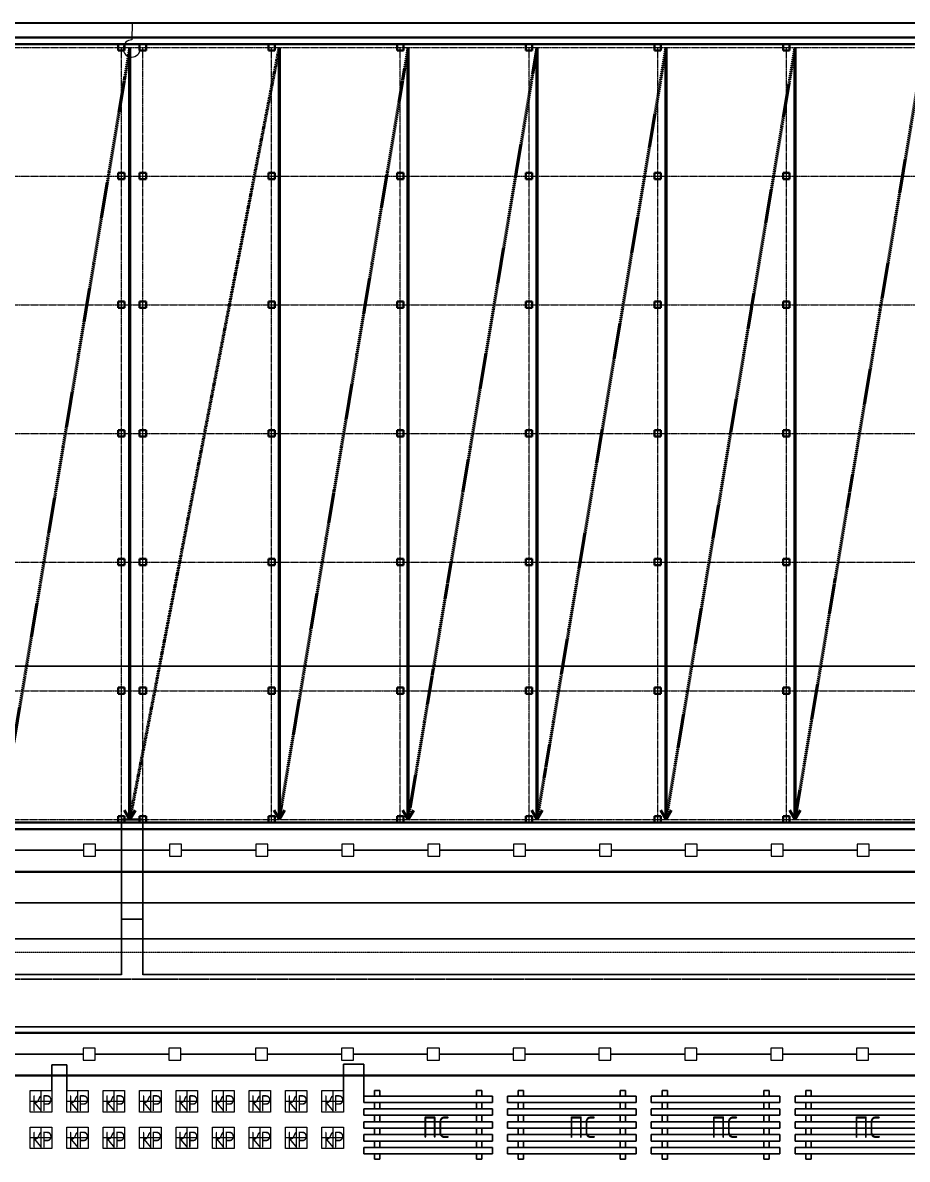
# Model space of a CAD drawing. Header units: millimetres. Extents: x -345369 to 252202, y 74562 to 424723.
# Drawn here: x -319943 to -311697, y 217933 to 228533 of the extents above; entities that cross this region are included whole.
import ezdxf

# ---------------------------------------------------------------- set-up
doc = ezdxf.new("R2010")
doc.units = ezdxf.units.MM
for name, pattern in [('ACAD_ISO10W100', [18, 12, -3, 0, -3]), ('DASHED2', [9.525, 6.35, -3.175]), ('GOST2.303 6', [12, 8, -1.5, 1, -1.5]), ('невидимая', [9.525, 6.35, -3.175])]:
    doc.linetypes.add(name, pattern=pattern)
doc.layers.add('0.3 мм', color=7, linetype='Continuous', lineweight=30)
doc.layers.add('1', color=7, linetype='Continuous')
doc.styles.add('2.5', font='isocpeur.TTF', dxfattribs={"height": 2})
doc.styles.add('ISOCPEUR', font='isocpeur.TTF', dxfattribs={"width": 0.8})
doc.dimstyles.new('М500 стройгенп', dxfattribs={"dimtxt": 2, "dimasz": 2, "dimexe": 1.25, "dimexo": 0.625, "dimtad": 1, "dimlfac": 500, "dimtxsty": '2.5', "dimblk": 'ARCHTICK', "dimcen": 2.5, "dimadec": 0, "dimazin": 0, "dimtfac": 1, "dimtmove": 0, "dimatfit": 3, "dimfxl": 1, "dimarcsym": 0})

# ---------------------------------------------------------------- blocks, each defined once
blk = doc.blocks.new('_ArchTick')
at = {"color": 0, "linetype": 'ByBlock', "const_width": 0.15}
blk.add_lwpolyline([(-0.5, -0.5), (0.5, 0.5)], dxfattribs=at)
blk = doc.blocks.new('*D576')
at = {"color": 0, "lineweight": -2, "transparency": 16777216}
for p, q in [((-329821, 222533), (-329821, 222534)), ((-308023, 222533), (-329821, 222533)), ((-308023, 222533), (-308023, 222534))]:
    blk.add_line(p, q, dxfattribs=at)
at = {"layer": 'Defpoints', "color": 0, "transparency": 16777216}
for p in [(-329821, 222533), (-329821, 222533), (-308023, 222533)]:
    blk.add_point(p, dxfattribs=at)
at = {"color": 0, "lineweight": -2, "transparency": 16777216, "xscale": 2, "yscale": 2, "zscale": 2, "rotation": 180}
blk.add_blockref('_ArchTick', (-329821, 222533), dxfattribs=at)
at = {"color": 0, "lineweight": -2, "transparency": 16777216, "xscale": 2, "yscale": 2, "zscale": 2}
blk.add_blockref('_ArchTick', (-308023, 222533), dxfattribs=at)
at = {"color": 0, "lineweight": 15, "transparency": 16777216, "insert": (-318922, 222534), "char_height": 2, "attachment_point": 5, "style": '2.5'}
blk.add_mtext('109000', dxfattribs=at)
blk = doc.blocks.new('*D658')
at = {"color": 0, "lineweight": -2, "transparency": 16777216}
for p, q in [((-316953, 218510), (-316953, 218821)), ((-316763, 218820), (-316953, 218820)), ((-316763, 218510), (-316763, 218821))]:
    blk.add_line(p, q, dxfattribs=at)
at = {"layer": 'Defpoints', "color": 0, "transparency": 16777216}
for p in [(-316953, 218820), (-316953, 218510), (-316763, 218510)]:
    blk.add_point(p, dxfattribs=at)
at = {"color": 0, "lineweight": -2, "transparency": 16777216, "xscale": 2, "yscale": 2, "zscale": 2, "rotation": 180}
blk.add_blockref('_ArchTick', (-316953, 218820), dxfattribs=at)
at = {"color": 0, "lineweight": -2, "transparency": 16777216, "xscale": 2, "yscale": 2, "zscale": 2}
blk.add_blockref('_ArchTick', (-316763, 218820), dxfattribs=at)
at = {"color": 0, "lineweight": 25, "transparency": 16777216, "insert": (-316858, 218822), "char_height": 2, "attachment_point": 5, "style": '2.5'}
blk.add_mtext('950', dxfattribs=at)
blk = doc.blocks.new('*D660')
at = {"color": 0, "lineweight": -2, "transparency": 16777216}
for p, q in [((-319673, 218573), (-319673, 218813)), ((-319673, 218812), (-319533, 218812)), ((-319533, 218573), (-319533, 218813))]:
    blk.add_line(p, q, dxfattribs=at)
at = {"layer": 'Defpoints', "color": 0, "transparency": 16777216}
for p in [(-319533, 218812), (-319673, 218573), (-319533, 218573)]:
    blk.add_point(p, dxfattribs=at)
at = {"color": 0, "lineweight": -2, "transparency": 16777216, "xscale": 2, "yscale": 2, "zscale": 2, "rotation": 180}
blk.add_blockref('_ArchTick', (-319673, 218812), dxfattribs=at)
at = {"color": 0, "lineweight": -2, "transparency": 16777216, "xscale": 2, "yscale": 2, "zscale": 2}
blk.add_blockref('_ArchTick', (-319533, 218812), dxfattribs=at)
at = {"color": 0, "lineweight": 25, "transparency": 16777216, "insert": (-319603, 218813), "char_height": 2, "attachment_point": 5, "style": '2.5'}
blk.add_mtext('70000', dxfattribs=at)
blk = doc.blocks.new('*D683')
at = {"color": 0, "lineweight": -2, "transparency": 16777216}
for p, q in [((-328373, 219863), (-328373, 219989)), ((-328373, 219988), (-309474, 219988)), ((-309474, 219863), (-309474, 219989))]:
    blk.add_line(p, q, dxfattribs=at)
at = {"layer": 'Defpoints', "color": 0, "transparency": 16777216}
for p in [(-309474, 219988), (-328373, 219863), (-309474, 219863)]:
    blk.add_point(p, dxfattribs=at)
at = {"color": 0, "lineweight": -2, "transparency": 16777216, "xscale": 2, "yscale": 2, "zscale": 2, "rotation": 180}
blk.add_blockref('_ArchTick', (-328373, 219988), dxfattribs=at)
at = {"color": 0, "lineweight": -2, "transparency": 16777216, "xscale": 2, "yscale": 2, "zscale": 2}
blk.add_blockref('_ArchTick', (-309474, 219988), dxfattribs=at)
at = {"color": 0, "lineweight": 20, "transparency": 16777216, "insert": (-318923, 219989), "char_height": 2, "attachment_point": 5, "style": '2.5'}
blk.add_mtext('94500', dxfattribs=at)
blk = doc.blocks.new('*D684')
at = {"color": 0, "lineweight": -2, "transparency": 16777216}
for p, q in [((-329548, 220612), (-329548, 220322)), ((-308298, 220612), (-308298, 220322)), ((-329548, 220324), (-308298, 220324))]:
    blk.add_line(p, q, dxfattribs=at)
at = {"layer": 'Defpoints', "color": 0, "transparency": 16777216}
for p in [(-329548, 220613), (-308298, 220613), (-308298, 220324)]:
    blk.add_point(p, dxfattribs=at)
at = {"color": 0, "lineweight": -2, "transparency": 16777216, "xscale": 2, "yscale": 2, "zscale": 2, "rotation": 180}
blk.add_blockref('_ArchTick', (-329548, 220324), dxfattribs=at)
at = {"color": 0, "lineweight": -2, "transparency": 16777216, "xscale": 2, "yscale": 2, "zscale": 2}
blk.add_blockref('_ArchTick', (-308298, 220324), dxfattribs=at)
at = {"color": 0, "lineweight": 20, "transparency": 16777216, "insert": (-318923, 220325), "char_height": 2, "attachment_point": 5, "style": '2.5'}
blk.add_mtext('10625000', dxfattribs=at)
blk = doc.blocks.new('*D599')
at = {"color": 0, "lineweight": -2, "transparency": 16777216}
for p, q in [((-329823, 220319), (-329823, 219654)), ((-319023, 220319), (-319023, 219654)), ((-319023, 219656), (-329823, 219656))]:
    blk.add_line(p, q, dxfattribs=at)
at = {"layer": 'Defpoints', "color": 0, "transparency": 16777216}
for p in [(-329823, 220320), (-319023, 220320), (-329823, 219656)]:
    blk.add_point(p, dxfattribs=at)
at = {"color": 0, "lineweight": -2, "transparency": 16777216, "xscale": 2, "yscale": 2, "zscale": 2, "rotation": 180}
blk.add_blockref('_ArchTick', (-329823, 219656), dxfattribs=at)
at = {"color": 0, "lineweight": -2, "transparency": 16777216, "xscale": 2, "yscale": 2, "zscale": 2}
blk.add_blockref('_ArchTick', (-319023, 219656), dxfattribs=at)
at = {"color": 0, "lineweight": 20, "transparency": 16777216, "insert": (-324423, 219657), "char_height": 2, "attachment_point": 5, "style": '2.5'}
blk.add_mtext('5400000', dxfattribs=at)
blk = doc.blocks.new('*D689')
at = {"color": 0, "lineweight": -2, "transparency": 16777216}
for p, q in [((-319023, 221102), (-319023, 220170)), ((-318823, 221072), (-318823, 220170)), ((-319023, 220171), (-318823, 220171))]:
    blk.add_line(p, q, dxfattribs=at)
at = {"layer": 'Defpoints', "color": 0, "transparency": 16777216}
for p in [(-319023, 221103), (-318823, 221073), (-318823, 220171)]:
    blk.add_point(p, dxfattribs=at)
at = {"color": 0, "lineweight": -2, "transparency": 16777216, "xscale": 2, "yscale": 2, "zscale": 2, "rotation": 180}
blk.add_blockref('_ArchTick', (-319023, 220171), dxfattribs=at)
at = {"color": 0, "lineweight": -2, "transparency": 16777216, "xscale": 2, "yscale": 2, "zscale": 2}
blk.add_blockref('_ArchTick', (-318823, 220171), dxfattribs=at)
at = {"color": 0, "lineweight": 20, "transparency": 16777216, "insert": (-318929, 220717), "char_height": 2, "attachment_point": 5, "style": '2.5'}
blk.add_mtext('100000', dxfattribs=at)
blk = doc.blocks.new('*D690')
at = {"color": 0, "lineweight": -2, "transparency": 16777216}
for p, q in [((-318823, 221102), (-318823, 219654)), ((-308023, 221102), (-308023, 219654)), ((-318823, 219656), (-308023, 219656))]:
    blk.add_line(p, q, dxfattribs=at)
at = {"layer": 'Defpoints', "color": 0, "transparency": 16777216}
for p in [(-318823, 221103), (-308023, 221103), (-308023, 219656)]:
    blk.add_point(p, dxfattribs=at)
at = {"color": 0, "lineweight": -2, "transparency": 16777216, "xscale": 2, "yscale": 2, "zscale": 2, "rotation": 180}
blk.add_blockref('_ArchTick', (-318823, 219656), dxfattribs=at)
at = {"color": 0, "lineweight": -2, "transparency": 16777216, "xscale": 2, "yscale": 2, "zscale": 2}
blk.add_blockref('_ArchTick', (-308023, 219656), dxfattribs=at)
at = {"color": 0, "lineweight": 20, "transparency": 16777216, "insert": (-313423, 219657), "char_height": 2, "attachment_point": 5, "style": '2.5'}
blk.add_mtext('5400000', dxfattribs=at)
blk = doc.blocks.new('*D600')
at = {"color": 0, "lineweight": -2, "transparency": 16777216}
for p, q in [((-308023, 223598), (-308023, 219167)), ((-329823, 219655), (-329823, 219167)), ((-329823, 219168), (-308023, 219168))]:
    blk.add_line(p, q, dxfattribs=at)
at = {"layer": 'Defpoints', "color": 0, "transparency": 16777216}
for p in [(-308023, 223599), (-329823, 219656), (-308023, 219168)]:
    blk.add_point(p, dxfattribs=at)
at = {"color": 0, "lineweight": -2, "transparency": 16777216, "xscale": 2, "yscale": 2, "zscale": 2, "rotation": 180}
blk.add_blockref('_ArchTick', (-329823, 219168), dxfattribs=at)
at = {"color": 0, "lineweight": -2, "transparency": 16777216, "xscale": 2, "yscale": 2, "zscale": 2}
blk.add_blockref('_ArchTick', (-308023, 219168), dxfattribs=at)
at = {"color": 0, "lineweight": 20, "transparency": 16777216, "insert": (-318923, 219170), "char_height": 2, "attachment_point": 5, "style": '2.5'}
blk.add_mtext('10900000', dxfattribs=at)

msp = doc.modelspace()

# ---------------------------------------------------------------- linework, layer by layer
at = {"lineweight": 30}
msp.add_line((-328372.904858, 228532.578109), (-309473.911787, 228532.578109), dxfattribs=at)
at = {"lineweight": 13}
for p, q in [((-318923.408323, 228532.578109), (-318925.901277, 228372.597798)), ((-319376.102889, 220872.654223), (-319376.102889, 220760.654409)), ((-319264.103075, 220760.654409), (-319264.103075, 220872.654223)), ((-318464.104409, 220872.654223), (-318576.104222, 220872.654223)), ((-318576.104222, 220872.654223), (-318576.104222, 220760.654409)), ((-318464.104409, 220760.654409), (-318464.104409, 220872.654223)), ((-317768.931322, 220872.654223), (-317768.931322, 220760.654409)), ((-317656.931509, 220760.654409), (-317656.931509, 220872.654223)), ((-316856.932842, 220872.654223), (-316968.932655, 220872.654223)), ((-316968.932655, 220872.654223), (-316968.932655, 220760.654409)), ((-316856.932842, 220760.654409), (-316856.932842, 220872.654223)), ((-316167.433008, 220872.654223), (-316167.433008, 220760.654409)), ((-316055.433195, 220760.654409), (-316055.433195, 220872.654223)), ((-315255.434528, 220872.654223), (-315367.434342, 220872.654223)), ((-315367.434342, 220872.654223), (-315367.434342, 220760.654409)), ((-315255.434528, 220760.654409), (-315255.434528, 220872.654223)), ((-314567.200627, 220872.654223), (-314567.200627, 220760.654409)), ((-314455.200814, 220760.654409), (-314455.200814, 220872.654223)), ((-313655.202147, 220872.654223), (-313767.20196, 220872.654223)), ((-313767.20196, 220872.654223), (-313767.20196, 220760.654409)), ((-313655.202147, 220760.654409), (-313655.202147, 220872.654223)), ((-312965.280336, 220872.654223), (-312965.280336, 220760.654409)), ((-312853.280522, 220760.654409), (-312853.280522, 220872.654223)), ((-312053.281856, 220872.654223), (-312165.281669, 220872.654223)), ((-312165.281669, 220872.654223), (-312165.281669, 220760.654409)), ((-312053.281856, 220760.654409), (-312053.281856, 220872.654223)), ((-319376.102889, 220760.654409), (-319264.103075, 220760.654409)), ((-318576.104222, 220760.654409), (-318464.104409, 220760.654409)), ((-317768.931322, 220760.654409), (-317656.931509, 220760.654409)), ((-316968.932655, 220760.654409), (-316856.932842, 220760.654409)), ((-316167.433008, 220760.654409), (-316055.433195, 220760.654409)), ((-315367.434342, 220760.654409), (-315255.434528, 220760.654409)), ((-314567.200627, 220760.654409), (-314455.200814, 220760.654409)), ((-313767.20196, 220760.654409), (-313655.202147, 220760.654409)), ((-312965.280336, 220760.654409), (-312853.280522, 220760.654409)), ((-312165.281669, 220760.654409), (-312053.281856, 220760.654409)), ((-319380.069058, 218968.578016), (-319380.069058, 218856.578202)), ((-319268.069244, 218856.578202), (-319268.069244, 218968.578016)), ((-318468.070578, 218968.578016), (-318580.070391, 218968.578016)), ((-318580.070391, 218968.578016), (-318580.070391, 218856.578202)), ((-318468.070578, 218856.578202), (-318468.070578, 218968.578016)), ((-317772.897491, 218968.578016), (-317772.897491, 218856.578202)), ((-317660.897678, 218856.578202), (-317660.897678, 218968.578016)), ((-316860.899011, 218968.578016), (-316972.898824, 218968.578016)), ((-316972.898824, 218968.578016), (-316972.898824, 218856.578202)), ((-316860.899011, 218856.578202), (-316860.899011, 218968.578016)), ((-316171.399177, 218968.578016), (-316171.399177, 218856.578202)), ((-316059.399364, 218856.578202), (-316059.399364, 218968.578016)), ((-315259.400697, 218968.578016), (-315371.400511, 218968.578016)), ((-315371.400511, 218968.578016), (-315371.400511, 218856.578202)), ((-315259.400697, 218856.578202), (-315259.400697, 218968.578016)), ((-314571.166796, 218968.578016), (-314571.166796, 218856.578202)), ((-314459.166983, 218856.578202), (-314459.166983, 218968.578016)), ((-313659.168316, 218968.578016), (-313771.168129, 218968.578016)), ((-313771.168129, 218968.578016), (-313771.168129, 218856.578202)), ((-313659.168316, 218856.578202), (-313659.168316, 218968.578016)), ((-312969.246505, 218968.578016), (-312969.246505, 218856.578202)), ((-312857.246691, 218856.578202), (-312857.246691, 218968.578016)), ((-312057.248025, 218968.578016), (-312169.247838, 218968.578016)), ((-312169.247838, 218968.578016), (-312169.247838, 218856.578202)), ((-312057.248025, 218856.578202), (-312057.248025, 218968.578016)), ((-319380.069058, 218856.578202), (-319268.069244, 218856.578202)), ((-318580.070391, 218856.578202), (-318468.070578, 218856.578202)), ((-317772.897491, 218856.578202), (-317660.897678, 218856.578202)), ((-316972.898824, 218856.578202), (-316860.899011, 218856.578202)), ((-316171.399177, 218856.578202), (-316059.399364, 218856.578202)), ((-315371.400511, 218856.578202), (-315259.400697, 218856.578202)), ((-314571.166796, 218856.578202), (-314459.166983, 218856.578202)), ((-313771.168129, 218856.578202), (-313659.168316, 218856.578202)), ((-312969.246505, 218856.578202), (-312857.246691, 218856.578202)), ((-312169.247838, 218856.578202), (-312057.248025, 218856.578202)), ((-319873.409323, 218372.578442), (-319873.409323, 218572.578109)), ((-319873.409323, 218572.578109), (-319673.409656, 218572.578109)), ((-319773.40949, 218572.578109), (-319773.40949, 218372.578442)), ((-319673.409656, 218572.578109), (-319673.409656, 218372.578442)), ((-319533.409656, 218372.578442), (-319533.409656, 218572.578109)), ((-319533.409656, 218572.578109), (-319333.40999, 218572.578109)), ((-319433.409823, 218572.578109), (-319433.409823, 218372.578442)), ((-319333.40999, 218572.578109), (-319333.40999, 218372.578442)), ((-319193.40999, 218372.578442), (-319193.40999, 218572.578109)), ((-319193.40999, 218572.578109), (-318993.410323, 218572.578109)), ((-319093.410156, 218572.578109), (-319093.410156, 218372.578442)), ((-318993.410323, 218572.578109), (-318993.410323, 218372.578442)), ((-318853.410323, 218372.578442), (-318853.410323, 218572.578109)), ((-318853.410323, 218572.578109), (-318653.410656, 218572.578109)), ((-318753.41049, 218572.578109), (-318753.41049, 218372.578442)), ((-318653.410656, 218572.578109), (-318653.410656, 218372.578442)), ((-318513.410656, 218372.578442), (-318513.410656, 218572.578109)), ((-318513.410656, 218572.578109), (-318313.41099, 218572.578109)), ((-318413.410823, 218572.578109), (-318413.410823, 218372.578442)), ((-318313.41099, 218572.578109), (-318313.41099, 218372.578442)), ((-318173.41099, 218372.578442), (-318173.41099, 218572.578109)), ((-318173.41099, 218572.578109), (-317973.411323, 218572.578109)), ((-318073.411156, 218572.578109), (-318073.411156, 218372.578442)), ((-317973.411323, 218572.578109), (-317973.411323, 218372.578442)), ((-317833.411323, 218372.578442), (-317833.411323, 218572.578109)), ((-317833.411323, 218572.578109), (-317633.411656, 218572.578109)), ((-317733.41149, 218572.578109), (-317733.41149, 218372.578442)), ((-317633.411656, 218572.578109), (-317633.411656, 218372.578442)), ((-317493.411656, 218372.578442), (-317493.411656, 218572.578109)), ((-317493.411656, 218572.578109), (-317293.41199, 218572.578109)), ((-317393.411823, 218572.578109), (-317393.411823, 218372.578442)), ((-317293.41199, 218572.578109), (-317293.41199, 218372.578442)), ((-317153.41199, 218372.578442), (-317153.41199, 218572.578109)), ((-317153.41199, 218572.578109), (-316953.412323, 218572.578109)), ((-317053.412156, 218572.578109), (-317053.412156, 218372.578442)), ((-316953.412323, 218572.578109), (-316953.412323, 218372.578442)), ((-319673.409656, 218472.578276), (-319873.409323, 218472.578276)), ((-319333.40999, 218472.578276), (-319533.409656, 218472.578276)), ((-318993.410323, 218472.578276), (-319193.40999, 218472.578276)), ((-318653.410656, 218472.578276), (-318853.410323, 218472.578276)), ((-318313.41099, 218472.578276), (-318513.410656, 218472.578276)), ((-317973.411323, 218472.578276), (-318173.41099, 218472.578276)), ((-317633.411656, 218472.578276), (-317833.411323, 218472.578276)), ((-317293.41199, 218472.578276), (-317493.411656, 218472.578276)), ((-316953.412323, 218472.578276), (-317153.41199, 218472.578276)), ((-319673.409656, 218372.578442), (-319873.409323, 218372.578442)), ((-319333.40999, 218372.578442), (-319533.409656, 218372.578442)), ((-318993.410323, 218372.578442), (-319193.40999, 218372.578442)), ((-318653.410656, 218372.578442), (-318853.410323, 218372.578442)), ((-318313.41099, 218372.578442), (-318513.410656, 218372.578442)), ((-317973.411323, 218372.578442), (-318173.41099, 218372.578442)), ((-317633.411656, 218372.578442), (-317833.411323, 218372.578442)), ((-317293.41199, 218372.578442), (-317493.411656, 218372.578442)), ((-316953.412323, 218372.578442), (-317153.41199, 218372.578442)), ((-319873.409323, 218032.578776), (-319873.409323, 218232.578442)), ((-319873.409323, 218232.578442), (-319673.409656, 218232.578442)), ((-319773.40949, 218232.578442), (-319773.40949, 218032.578776)), ((-319673.409656, 218232.578442), (-319673.409656, 218032.578776)), ((-319533.409656, 218032.578776), (-319533.409656, 218232.578442)), ((-319533.409656, 218232.578442), (-319333.40999, 218232.578442)), ((-319433.409823, 218232.578442), (-319433.409823, 218032.578776)), ((-319333.40999, 218232.578442), (-319333.40999, 218032.578776)), ((-319193.40999, 218032.578776), (-319193.40999, 218232.578442)), ((-319193.40999, 218232.578442), (-318993.410323, 218232.578442)), ((-319093.410156, 218232.578442), (-319093.410156, 218032.578776)), ((-318993.410323, 218232.578442), (-318993.410323, 218032.578776)), ((-318853.410323, 218032.578776), (-318853.410323, 218232.578442)), ((-318853.410323, 218232.578442), (-318653.410656, 218232.578442)), ((-318753.41049, 218232.578442), (-318753.41049, 218032.578776)), ((-318653.410656, 218232.578442), (-318653.410656, 218032.578776)), ((-318513.410656, 218032.578776), (-318513.410656, 218232.578442)), ((-318513.410656, 218232.578442), (-318313.41099, 218232.578442)), ((-318413.410823, 218232.578442), (-318413.410823, 218032.578776)), ((-318313.41099, 218232.578442), (-318313.41099, 218032.578776)), ((-318173.41099, 218032.578776), (-318173.41099, 218232.578442)), ((-318173.41099, 218232.578442), (-317973.411323, 218232.578442)), ((-318073.411156, 218232.578442), (-318073.411156, 218032.578776)), ((-317973.411323, 218232.578442), (-317973.411323, 218032.578776)), ((-317833.411323, 218032.578776), (-317833.411323, 218232.578442)), ((-317833.411323, 218232.578442), (-317633.411656, 218232.578442)), ((-317733.41149, 218232.578442), (-317733.41149, 218032.578776)), ((-317633.411656, 218232.578442), (-317633.411656, 218032.578776)), ((-317493.411656, 218032.578776), (-317493.411656, 218232.578442)), ((-317493.411656, 218232.578442), (-317293.41199, 218232.578442)), ((-317393.411823, 218232.578442), (-317393.411823, 218032.578776)), ((-317293.41199, 218232.578442), (-317293.41199, 218032.578776)), ((-317153.41199, 218032.578776), (-317153.41199, 218232.578442)), ((-317153.41199, 218232.578442), (-316953.412323, 218232.578442)), ((-317053.412156, 218232.578442), (-317053.412156, 218032.578776)), ((-316953.412323, 218232.578442), (-316953.412323, 218032.578776)), ((-319673.409656, 218132.578609), (-319873.409323, 218132.578609)), ((-319333.40999, 218132.578609), (-319533.409656, 218132.578609)), ((-318993.410323, 218132.578609), (-319193.40999, 218132.578609)), ((-318653.410656, 218132.578609), (-318853.410323, 218132.578609)), ((-318313.41099, 218132.578609), (-318513.410656, 218132.578609)), ((-317973.411323, 218132.578609), (-318173.41099, 218132.578609)), ((-317633.411656, 218132.578609), (-317833.411323, 218132.578609)), ((-317293.41199, 218132.578609), (-317493.411656, 218132.578609)), ((-316953.412323, 218132.578609), (-317153.41199, 218132.578609)), ((-319673.409656, 218032.578776), (-319873.409323, 218032.578776)), ((-319333.40999, 218032.578776), (-319533.409656, 218032.578776)), ((-318993.410323, 218032.578776), (-319193.40999, 218032.578776)), ((-318653.410656, 218032.578776), (-318853.410323, 218032.578776)), ((-318313.41099, 218032.578776), (-318513.410656, 218032.578776)), ((-317973.411323, 218032.578776), (-318173.41099, 218032.578776)), ((-317633.411656, 218032.578776), (-317833.411323, 218032.578776)), ((-317293.41199, 218032.578776), (-317493.411656, 218032.578776)), ((-316953.412323, 218032.578776), (-317153.41199, 218032.578776))]:
    msp.add_line(p, q, dxfattribs=at)
at = {"lineweight": 35}
for p, q in [((-307933.408323, 228394.620601), (-329913.408323, 228394.620601)), ((-329853.408323, 228332.578109), (-307993.408323, 228332.578109)), ((-319053.408323, 228272.578109), (-319053.408323, 228332.578109)), ((-318993.408323, 228332.578109), (-318993.408323, 228272.578109)), ((-318853.408323, 228272.578109), (-318853.408323, 228332.578109)), ((-318793.408323, 228332.578109), (-318793.408323, 228272.578109)), ((-317653.408323, 228272.578109), (-317653.408323, 228332.578109)), ((-317593.408323, 228332.578109), (-317593.408323, 228272.578109)), ((-316453.408323, 228272.578109), (-316453.408323, 228332.578109)), ((-316393.408323, 228332.578109), (-316393.408323, 228272.578109)), ((-315253.408323, 228272.578109), (-315253.408323, 228332.578109)), ((-315193.408323, 228332.578109), (-315193.408323, 228272.578109)), ((-314053.408323, 228272.578109), (-314053.408323, 228332.578109)), ((-313993.408323, 228332.578109), (-313993.408323, 228272.578109)), ((-312853.408323, 228272.578109), (-312853.408323, 228332.578109)), ((-312793.408323, 228332.578109), (-312793.408323, 228272.578109)), ((-318993.408323, 228272.578109), (-319053.408323, 228272.578109)), ((-318793.408323, 228272.578109), (-318853.408323, 228272.578109)), ((-317593.408323, 228272.578109), (-317653.408323, 228272.578109)), ((-316393.408323, 228272.578109), (-316453.408323, 228272.578109)), ((-315193.408323, 228272.578109), (-315253.408323, 228272.578109)), ((-313993.408323, 228272.578109), (-314053.408323, 228272.578109)), ((-312793.408323, 228272.578109), (-312853.408323, 228272.578109)), ((-319053.408323, 227132.578109), (-318993.408323, 227132.578109)), ((-319053.408323, 227072.578109), (-319053.408323, 227132.578109)), ((-318993.408323, 227072.578109), (-319053.408323, 227072.578109)), ((-318993.408323, 227132.578109), (-318993.408323, 227072.578109)), ((-318853.408323, 227132.578109), (-318793.408323, 227132.578109)), ((-318853.408323, 227072.578109), (-318853.408323, 227132.578109)), ((-318793.408323, 227072.578109), (-318853.408323, 227072.578109)), ((-318793.408323, 227132.578109), (-318793.408323, 227072.578109)), ((-317653.408323, 227132.578109), (-317593.408323, 227132.578109)), ((-317653.408323, 227072.578109), (-317653.408323, 227132.578109)), ((-317593.408323, 227072.578109), (-317653.408323, 227072.578109)), ((-317593.408323, 227132.578109), (-317593.408323, 227072.578109)), ((-316453.408323, 227132.578109), (-316393.408323, 227132.578109)), ((-316453.408323, 227072.578109), (-316453.408323, 227132.578109)), ((-316393.408323, 227072.578109), (-316453.408323, 227072.578109)), ((-316393.408323, 227132.578109), (-316393.408323, 227072.578109)), ((-315253.408323, 227132.578109), (-315193.408323, 227132.578109)), ((-315253.408323, 227072.578109), (-315253.408323, 227132.578109)), ((-315193.408323, 227072.578109), (-315253.408323, 227072.578109)), ((-315193.408323, 227132.578109), (-315193.408323, 227072.578109)), ((-314053.408323, 227132.578109), (-313993.408323, 227132.578109)), ((-314053.408323, 227072.578109), (-314053.408323, 227132.578109)), ((-313993.408323, 227072.578109), (-314053.408323, 227072.578109)), ((-313993.408323, 227132.578109), (-313993.408323, 227072.578109)), ((-312853.408323, 227132.578109), (-312793.408323, 227132.578109)), ((-312853.408323, 227072.578109), (-312853.408323, 227132.578109)), ((-312793.408323, 227072.578109), (-312853.408323, 227072.578109)), ((-312793.408323, 227132.578109), (-312793.408323, 227072.578109)), ((-319053.408323, 225932.578109), (-318993.408323, 225932.578109)), ((-319053.408323, 225872.578109), (-319053.408323, 225932.578109)), ((-318993.408323, 225932.578109), (-318993.408323, 225872.578109)), ((-318853.408323, 225932.578109), (-318793.408323, 225932.578109)), ((-318853.408323, 225872.578109), (-318853.408323, 225932.578109)), ((-318793.408323, 225932.578109), (-318793.408323, 225872.578109)), ((-317653.408323, 225932.578109), (-317593.408323, 225932.578109)), ((-317653.408323, 225872.578109), (-317653.408323, 225932.578109)), ((-317593.408323, 225932.578109), (-317593.408323, 225872.578109)), ((-316453.408323, 225932.578109), (-316393.408323, 225932.578109)), ((-316453.408323, 225872.578109), (-316453.408323, 225932.578109)), ((-316393.408323, 225932.578109), (-316393.408323, 225872.578109)), ((-315253.408323, 225932.578109), (-315193.408323, 225932.578109)), ((-315253.408323, 225872.578109), (-315253.408323, 225932.578109)), ((-315193.408323, 225932.578109), (-315193.408323, 225872.578109)), ((-314053.408323, 225932.578109), (-313993.408323, 225932.578109)), ((-314053.408323, 225872.578109), (-314053.408323, 225932.578109)), ((-313993.408323, 225932.578109), (-313993.408323, 225872.578109)), ((-312853.408323, 225932.578109), (-312793.408323, 225932.578109)), ((-312853.408323, 225872.578109), (-312853.408323, 225932.578109)), ((-312793.408323, 225932.578109), (-312793.408323, 225872.578109)), ((-318993.408323, 225872.578109), (-319053.408323, 225872.578109)), ((-318793.408323, 225872.578109), (-318853.408323, 225872.578109)), ((-317593.408323, 225872.578109), (-317653.408323, 225872.578109)), ((-316393.408323, 225872.578109), (-316453.408323, 225872.578109)), ((-315193.408323, 225872.578109), (-315253.408323, 225872.578109)), ((-313993.408323, 225872.578109), (-314053.408323, 225872.578109)), ((-312793.408323, 225872.578109), (-312853.408323, 225872.578109)), ((-319053.408323, 224732.578109), (-318993.408323, 224732.578109)), ((-319053.408323, 224672.578109), (-319053.408323, 224732.578109)), ((-318993.408323, 224732.578109), (-318993.408323, 224672.578109)), ((-318853.408323, 224732.578109), (-318793.408323, 224732.578109)), ((-318853.408323, 224672.578109), (-318853.408323, 224732.578109)), ((-318793.408323, 224732.578109), (-318793.408323, 224672.578109)), ((-317653.408323, 224732.578109), (-317593.408323, 224732.578109)), ((-317653.408323, 224672.578109), (-317653.408323, 224732.578109)), ((-317593.408323, 224732.578109), (-317593.408323, 224672.578109)), ((-316453.408323, 224732.578109), (-316393.408323, 224732.578109)), ((-316453.408323, 224672.578109), (-316453.408323, 224732.578109)), ((-316393.408323, 224732.578109), (-316393.408323, 224672.578109)), ((-315253.408323, 224732.578109), (-315193.408323, 224732.578109)), ((-315253.408323, 224672.578109), (-315253.408323, 224732.578109)), ((-315193.408323, 224732.578109), (-315193.408323, 224672.578109)), ((-314053.408323, 224732.578109), (-313993.408323, 224732.578109)), ((-314053.408323, 224672.578109), (-314053.408323, 224732.578109)), ((-313993.408323, 224732.578109), (-313993.408323, 224672.578109)), ((-312853.408323, 224732.578109), (-312793.408323, 224732.578109)), ((-312853.408323, 224672.578109), (-312853.408323, 224732.578109)), ((-312793.408323, 224732.578109), (-312793.408323, 224672.578109)), ((-318993.408323, 224672.578109), (-319053.408323, 224672.578109)), ((-318793.408323, 224672.578109), (-318853.408323, 224672.578109)), ((-317593.408323, 224672.578109), (-317653.408323, 224672.578109)), ((-316393.408323, 224672.578109), (-316453.408323, 224672.578109)), ((-315193.408323, 224672.578109), (-315253.408323, 224672.578109)), ((-313993.408323, 224672.578109), (-314053.408323, 224672.578109)), ((-312793.408323, 224672.578109), (-312853.408323, 224672.578109)), ((-319053.408323, 223532.578109), (-318993.408323, 223532.578109)), ((-319053.408323, 223472.578109), (-319053.408323, 223532.578109)), ((-318993.408323, 223472.578109), (-319053.408323, 223472.578109)), ((-318993.408323, 223532.578109), (-318993.408323, 223472.578109)), ((-318853.408323, 223532.578109), (-318793.408323, 223532.578109)), ((-318853.408323, 223472.578109), (-318853.408323, 223532.578109)), ((-318793.408323, 223472.578109), (-318853.408323, 223472.578109)), ((-318793.408323, 223532.578109), (-318793.408323, 223472.578109)), ((-317653.408323, 223532.578109), (-317593.408323, 223532.578109)), ((-317653.408323, 223472.578109), (-317653.408323, 223532.578109)), ((-317593.408323, 223472.578109), (-317653.408323, 223472.578109)), ((-317593.408323, 223532.578109), (-317593.408323, 223472.578109)), ((-316453.408323, 223532.578109), (-316393.408323, 223532.578109)), ((-316453.408323, 223472.578109), (-316453.408323, 223532.578109)), ((-316393.408323, 223472.578109), (-316453.408323, 223472.578109)), ((-316393.408323, 223532.578109), (-316393.408323, 223472.578109)), ((-315253.408323, 223532.578109), (-315193.408323, 223532.578109)), ((-315253.408323, 223472.578109), (-315253.408323, 223532.578109)), ((-315193.408323, 223472.578109), (-315253.408323, 223472.578109)), ((-315193.408323, 223532.578109), (-315193.408323, 223472.578109)), ((-314053.408323, 223532.578109), (-313993.408323, 223532.578109)), ((-314053.408323, 223472.578109), (-314053.408323, 223532.578109)), ((-313993.408323, 223472.578109), (-314053.408323, 223472.578109)), ((-313993.408323, 223532.578109), (-313993.408323, 223472.578109)), ((-312853.408323, 223532.578109), (-312793.408323, 223532.578109)), ((-312853.408323, 223472.578109), (-312853.408323, 223532.578109)), ((-312793.408323, 223472.578109), (-312853.408323, 223472.578109)), ((-312793.408323, 223532.578109), (-312793.408323, 223472.578109)), ((-319053.408323, 222332.578109), (-318993.408323, 222332.578109)), ((-319053.408323, 222272.578109), (-319053.408323, 222332.578109)), ((-318993.408323, 222332.578109), (-318993.408323, 222272.578109)), ((-318853.408323, 222332.578109), (-318793.408323, 222332.578109)), ((-318853.408323, 222272.578109), (-318853.408323, 222332.578109)), ((-318793.408323, 222332.578109), (-318793.408323, 222272.578109)), ((-317653.408323, 222332.578109), (-317593.408323, 222332.578109)), ((-317653.408323, 222272.578109), (-317653.408323, 222332.578109)), ((-317593.408323, 222332.578109), (-317593.408323, 222272.578109)), ((-316453.408323, 222332.578109), (-316393.408323, 222332.578109)), ((-316453.408323, 222272.578109), (-316453.408323, 222332.578109)), ((-316393.408323, 222332.578109), (-316393.408323, 222272.578109)), ((-315253.408323, 222332.578109), (-315193.408323, 222332.578109)), ((-315253.408323, 222272.578109), (-315253.408323, 222332.578109)), ((-315193.408323, 222332.578109), (-315193.408323, 222272.578109)), ((-314053.408323, 222332.578109), (-313993.408323, 222332.578109)), ((-314053.408323, 222272.578109), (-314053.408323, 222332.578109)), ((-313993.408323, 222332.578109), (-313993.408323, 222272.578109)), ((-312853.408323, 222332.578109), (-312793.408323, 222332.578109)), ((-312853.408323, 222272.578109), (-312853.408323, 222332.578109)), ((-312793.408323, 222332.578109), (-312793.408323, 222272.578109)), ((-318993.408323, 222272.578109), (-319053.408323, 222272.578109)), ((-318793.408323, 222272.578109), (-318853.408323, 222272.578109)), ((-317593.408323, 222272.578109), (-317653.408323, 222272.578109)), ((-316393.408323, 222272.578109), (-316453.408323, 222272.578109)), ((-315193.408323, 222272.578109), (-315253.408323, 222272.578109)), ((-313993.408323, 222272.578109), (-314053.408323, 222272.578109)), ((-312793.408323, 222272.578109), (-312853.408323, 222272.578109)), ((-319053.408323, 221132.578109), (-318993.408323, 221132.578109)), ((-319053.408323, 221072.578109), (-319053.408323, 221132.578109)), ((-318993.408323, 221132.578109), (-318993.408323, 221072.578109)), ((-318853.408323, 221132.578109), (-318793.408323, 221132.578109)), ((-318853.408323, 221072.578109), (-318853.408323, 221132.578109)), ((-318793.408323, 221132.578109), (-318793.408323, 221072.578109)), ((-317653.408323, 221132.578109), (-317593.408323, 221132.578109)), ((-317653.408323, 221072.578109), (-317653.408323, 221132.578109)), ((-317593.408323, 221132.578109), (-317593.408323, 221072.578109)), ((-316453.408323, 221132.578109), (-316393.408323, 221132.578109)), ((-316453.408323, 221072.578109), (-316453.408323, 221132.578109)), ((-316393.408323, 221132.578109), (-316393.408323, 221072.578109)), ((-315253.408323, 221132.578109), (-315193.408323, 221132.578109)), ((-315253.408323, 221072.578109), (-315253.408323, 221132.578109)), ((-315193.408323, 221132.578109), (-315193.408323, 221072.578109)), ((-314053.408323, 221132.578109), (-313993.408323, 221132.578109)), ((-314053.408323, 221072.578109), (-314053.408323, 221132.578109)), ((-313993.408323, 221132.578109), (-313993.408323, 221072.578109)), ((-312853.408323, 221132.578109), (-312793.408323, 221132.578109)), ((-312853.408323, 221072.578109), (-312853.408323, 221132.578109)), ((-312793.408323, 221132.578109), (-312793.408323, 221072.578109)), ((-329913.408323, 221012.578109), (-309489.702141, 221012.578109)), ((-309473.625442, 221072.578109), (-329853.408323, 221072.578109)), ((-309473.625442, 221072.578109), (-329853.408323, 221072.578109)), ((-318993.408323, 221072.578109), (-319053.408323, 221072.578109)), ((-319023.408323, 221102.578109), (-318823.408323, 221102.578109)), ((-318793.408323, 221072.578109), (-318853.408323, 221072.578109)), ((-317593.408323, 221072.578109), (-317653.408323, 221072.578109)), ((-316393.408323, 221072.578109), (-316453.408323, 221072.578109)), ((-315193.408323, 221072.578109), (-315253.408323, 221072.578109)), ((-313993.408323, 221072.578109), (-314053.408323, 221072.578109)), ((-312793.408323, 221072.578109), (-312853.408323, 221072.578109)), ((-318923.408323, 220612.578109), (-329548.408323, 220612.578109)), ((-318923.408323, 220612.578109), (-309596.880137, 220612.578109)), ((-318923.408323, 219112.578109), (-329548.408323, 219112.578109)), ((-318923.408323, 219112.578109), (-309998.69197, 219112.578109)), ((-318923.408323, 218712.578109), (-329123.408323, 218712.578109)), ((-310105.814062, 218712.578109), (-318923.408323, 218712.578109))]:
    msp.add_line(p, q, dxfattribs=at)
at = {"linetype": 'GOST2.303 6', "lineweight": 20}
for p, q in [((-331514.857597, 228302.578109), (-308023.408323, 228302.578109)), ((-331514.857597, 228302.578109), (-308023.408323, 228302.578109)), ((-319023.408323, 221072.578109), (-319023.408323, 228302.578109)), ((-318823.408323, 221072.578109), (-318823.408323, 228302.578109)), ((-317623.408323, 221072.578109), (-317623.408323, 228302.578109)), ((-316423.408323, 221072.578109), (-316423.408323, 228302.578109)), ((-315223.408323, 221072.578109), (-315223.408323, 228302.578109)), ((-314023.408323, 221072.578109), (-314023.408323, 228302.578109)), ((-312823.408323, 221072.578109), (-312823.408323, 228302.578109)), ((-329853.408323, 227102.578109), (-308023.408323, 227102.578109)), ((-329853.408323, 225902.578109), (-308179.451139, 225902.578109)), ((-329853.408323, 224702.578109), (-308500.985127, 224702.578109)), ((-329853.408323, 223502.578109), (-308822.519115, 223502.578109)), ((-329853.408323, 222302.578109), (-309144.053104, 222302.578109)), ((-329823.408323, 221102.578109), (-309465.587092, 221102.578109)), ((-329823.408323, 221102.578109), (-309465.587092, 221102.578109))]:
    msp.add_line(p, q, dxfattribs=at)
at = {"linetype": 'невидимая', "lineweight": 50}
for p, q in [((-320145.662215, 221102.578109), (-318943.415732, 228302.578109)), ((-318943.415732, 221102.578109), (-317550.842595, 228302.578109)), ((-317550.842595, 221102.578109), (-316348.596112, 228302.578109)), ((-316348.596112, 221102.578109), (-315146.34963, 228302.578109)), ((-315146.34963, 221102.578109), (-313944.103147, 228302.578109)), ((-313944.103147, 221102.578109), (-312741.856665, 228302.578109)), ((-312741.856665, 221102.578109), (-311539.610182, 228302.578109))]:
    msp.add_line(p, q, dxfattribs=at)
at = {"lineweight": 50}
for p, q in [((-318943.415732, 221102.578109), (-318943.415732, 228302.578109)), ((-317550.842595, 221102.578109), (-317550.842595, 228302.578109)), ((-316348.596112, 221102.578109), (-316348.596112, 228302.578109)), ((-315146.34963, 221102.578109), (-315146.34963, 228302.578109)), ((-313944.103147, 221102.578109), (-313944.103147, 228302.578109)), ((-312741.856665, 221102.578109), (-312741.856665, 228302.578109)), ((-318943.415732, 221102.578109), (-318993.415732, 221189.180649)), ((-318943.415732, 221102.578109), (-318893.415732, 221189.180649)), ((-317550.842595, 221102.578109), (-317600.842595, 221189.180649)), ((-317550.842595, 221102.578109), (-317500.842595, 221189.180649)), ((-316348.596112, 221102.578109), (-316398.596112, 221189.180649)), ((-316348.596112, 221102.578109), (-316298.596112, 221189.180649)), ((-315146.34963, 221102.578109), (-315196.34963, 221189.180649)), ((-315146.34963, 221102.578109), (-315096.34963, 221189.180649)), ((-313944.103147, 221102.578109), (-313994.103147, 221189.180649)), ((-313944.103147, 221102.578109), (-313894.103147, 221189.180649)), ((-312741.856665, 221102.578109), (-312791.856665, 221189.180649)), ((-312741.856665, 221102.578109), (-312691.856665, 221189.180649))]:
    msp.add_line(p, q, dxfattribs=at)
at = {"lineweight": 25}
for p, q in [((-320066.212246, 220816.654316), (-319376.102889, 220816.654316)), ((-319264.103075, 220816.654316), (-318576.104222, 220816.654316)), ((-318464.104409, 220816.654316), (-317768.931322, 220816.654316)), ((-317656.931509, 220816.654316), (-316968.932655, 220816.654316)), ((-316856.932842, 220816.654316), (-316167.433008, 220816.654316)), ((-316055.433195, 220816.654316), (-315367.434342, 220816.654316)), ((-315255.434528, 220816.654316), (-314567.200627, 220816.654316)), ((-314455.200814, 220816.654316), (-313767.20196, 220816.654316)), ((-313655.202147, 220816.654316), (-312965.280336, 220816.654316)), ((-312853.280522, 220816.654316), (-312165.281669, 220816.654316)), ((-312053.281856, 220816.654316), (-311365.047954, 220816.654316)), ((-320070.178415, 218912.578109), (-319380.069058, 218912.578109)), ((-319268.069244, 218912.578109), (-318580.070391, 218912.578109)), ((-318468.070578, 218912.578109), (-317772.897491, 218912.578109)), ((-317660.897678, 218912.578109), (-316972.898824, 218912.578109)), ((-316860.899011, 218912.578109), (-316171.399177, 218912.578109)), ((-316059.399364, 218912.578109), (-315371.400511, 218912.578109)), ((-315259.400697, 218912.578109), (-314571.166796, 218912.578109)), ((-314459.166983, 218912.578109), (-313771.168129, 218912.578109)), ((-313659.168316, 218912.578109), (-312969.246505, 218912.578109)), ((-312857.246691, 218912.578109), (-312169.247838, 218912.578109)), ((-312057.248025, 218912.578109), (-311369.014123, 218912.578109))]:
    msp.add_line(p, q, dxfattribs=at)
at = {"lineweight": 20}
for p, q in [((-319264.103075, 220872.654223), (-319376.102889, 220872.654223)), ((-319264.103075, 220816.654316), (-318576.104222, 220816.654316)), ((-317656.931509, 220872.654223), (-317768.931322, 220872.654223)), ((-317656.931509, 220816.654316), (-316968.932655, 220816.654316)), ((-316055.433195, 220872.654223), (-316167.433008, 220872.654223)), ((-316055.433195, 220816.654316), (-315367.434342, 220816.654316)), ((-314455.200814, 220872.654223), (-314567.200627, 220872.654223)), ((-314455.200814, 220816.654316), (-313767.20196, 220816.654316)), ((-312853.280522, 220872.654223), (-312965.280336, 220872.654223)), ((-312853.280522, 220816.654316), (-312165.281669, 220816.654316)), ((-319268.069244, 218968.578016), (-319380.069058, 218968.578016)), ((-319268.069244, 218912.578109), (-318580.070391, 218912.578109)), ((-317660.897678, 218968.578016), (-317772.897491, 218968.578016)), ((-317660.897678, 218912.578109), (-316972.898824, 218912.578109)), ((-316059.399364, 218968.578016), (-316171.399177, 218968.578016)), ((-316059.399364, 218912.578109), (-315371.400511, 218912.578109)), ((-314459.166983, 218968.578016), (-314571.166796, 218968.578016)), ((-314459.166983, 218912.578109), (-313771.168129, 218912.578109)), ((-312857.246691, 218968.578016), (-312969.246505, 218968.578016)), ((-312857.246691, 218912.578109), (-312169.247838, 218912.578109))]:
    msp.add_line(p, q, dxfattribs=at)
at = {"linetype": 'ACAD_ISO10W100', "lineweight": 20}
msp.add_line((-308398.408323, 219862.578109), (-329448.408323, 219862.578109), dxfattribs=at)
at = {"linetype": 'DASHED2', "lineweight": 25}
msp.add_line((-331313.408323, 219612.578109), (-306533.408323, 219612.578109), dxfattribs=at)
at = {"lineweight": 13}
msp.add_arc((-318927.147754, 228292.607643), 79.999867, 89.107239091, 359.1072390893, dxfattribs=at)
at = {"layer": '0.3 мм', "lineweight": 25}
for p, q in [((-316663.408323, 218522.578109), (-316663.408323, 218572.578109)), ((-316663.408323, 218572.578109), (-316613.408323, 218572.578109)), ((-316613.408323, 218572.578109), (-316613.408323, 218522.578109)), ((-315663.408323, 218572.578109), (-315713.408323, 218572.578109)), ((-315713.408323, 218572.578109), (-315713.408323, 218522.578109)), ((-315663.408323, 218522.578109), (-315663.408323, 218572.578109)), ((-315323.408323, 218522.578109), (-315323.408323, 218572.578109)), ((-315323.408323, 218572.578109), (-315273.408323, 218572.578109)), ((-315273.408323, 218572.578109), (-315273.408323, 218522.578109)), ((-314323.408323, 218572.578109), (-314373.408323, 218572.578109)), ((-314373.408323, 218572.578109), (-314373.408323, 218522.578109)), ((-314323.408323, 218522.578109), (-314323.408323, 218572.578109)), ((-313983.408323, 218522.578109), (-313983.408323, 218572.578109)), ((-313983.408323, 218572.578109), (-313933.408323, 218572.578109)), ((-313933.408323, 218572.578109), (-313933.408323, 218522.578109)), ((-312983.408323, 218572.578109), (-313033.408323, 218572.578109)), ((-313033.408323, 218572.578109), (-313033.408323, 218522.578109)), ((-312983.408323, 218522.578109), (-312983.408323, 218572.578109)), ((-312643.408323, 218522.578109), (-312643.408323, 218572.578109)), ((-312643.408323, 218572.578109), (-312593.408323, 218572.578109)), ((-312593.408323, 218572.578109), (-312593.408323, 218522.578109)), ((-316763.408323, 218522.578109), (-315563.408323, 218522.578109)), ((-316763.408323, 218462.578109), (-316763.408323, 218522.578109)), ((-315563.408323, 218522.578109), (-315563.408323, 218462.578109)), ((-315563.408323, 218522.578109), (-315563.408323, 218495.905551)), ((-315423.408323, 218522.578109), (-314223.408323, 218522.578109)), ((-315423.408323, 218462.578109), (-315423.408323, 218522.578109)), ((-314223.408323, 218522.578109), (-314223.408323, 218462.578109)), ((-314223.408323, 218522.578109), (-314223.408323, 218495.905551)), ((-314083.408323, 218522.578109), (-312883.408323, 218522.578109)), ((-314083.408323, 218462.578109), (-314083.408323, 218522.578109)), ((-312883.408323, 218522.578109), (-312883.408323, 218462.578109)), ((-312883.408323, 218522.578109), (-312883.408323, 218495.905551)), ((-312743.408323, 218522.578109), (-311543.408323, 218522.578109)), ((-312743.408323, 218462.578109), (-312743.408323, 218522.578109)), ((-315563.408323, 218462.578109), (-316763.408323, 218462.578109)), ((-316763.408323, 218402.578109), (-315563.408323, 218402.578109)), ((-316763.408323, 218342.578109), (-316763.408323, 218402.578109)), ((-316663.408323, 218402.578109), (-316663.408323, 218462.578109)), ((-316613.408323, 218462.578109), (-316613.408323, 218402.578109)), ((-315713.408323, 218462.578109), (-315713.408323, 218402.578109)), ((-315663.408323, 218402.578109), (-315663.408323, 218462.578109)), ((-315563.408323, 218402.578109), (-315563.408323, 218342.578109)), ((-314223.408323, 218462.578109), (-315423.408323, 218462.578109)), ((-315423.408323, 218402.578109), (-314223.408323, 218402.578109)), ((-315423.408323, 218342.578109), (-315423.408323, 218402.578109)), ((-315323.408323, 218402.578109), (-315323.408323, 218462.578109)), ((-315273.408323, 218462.578109), (-315273.408323, 218402.578109)), ((-314373.408323, 218462.578109), (-314373.408323, 218402.578109)), ((-314323.408323, 218402.578109), (-314323.408323, 218462.578109)), ((-314223.408323, 218402.578109), (-314223.408323, 218342.578109)), ((-312883.408323, 218462.578109), (-314083.408323, 218462.578109)), ((-314083.408323, 218402.578109), (-312883.408323, 218402.578109)), ((-314083.408323, 218342.578109), (-314083.408323, 218402.578109)), ((-313983.408323, 218402.578109), (-313983.408323, 218462.578109)), ((-313933.408323, 218462.578109), (-313933.408323, 218402.578109)), ((-313033.408323, 218462.578109), (-313033.408323, 218402.578109)), ((-312983.408323, 218402.578109), (-312983.408323, 218462.578109)), ((-312883.408323, 218402.578109), (-312883.408323, 218342.578109)), ((-311543.408323, 218462.578109), (-312743.408323, 218462.578109)), ((-312743.408323, 218402.578109), (-311543.408323, 218402.578109)), ((-312743.408323, 218342.578109), (-312743.408323, 218402.578109)), ((-312643.408323, 218402.578109), (-312643.408323, 218462.578109)), ((-312593.408323, 218462.578109), (-312593.408323, 218402.578109)), ((-315563.408323, 218342.578109), (-316763.408323, 218342.578109)), ((-316763.408323, 218282.578109), (-315563.408323, 218282.578109)), ((-316763.408323, 218222.578109), (-316763.408323, 218282.578109)), ((-316663.408323, 218282.578109), (-316663.408323, 218342.578109)), ((-316613.408323, 218342.578109), (-316613.408323, 218282.578109)), ((-315713.408323, 218342.578109), (-315713.408323, 218282.578109)), ((-315663.408323, 218282.578109), (-315663.408323, 218342.578109)), ((-315563.408323, 218282.578109), (-315563.408323, 218222.578109)), ((-314223.408323, 218342.578109), (-315423.408323, 218342.578109)), ((-315423.408323, 218282.578109), (-314223.408323, 218282.578109)), ((-315423.408323, 218222.578109), (-315423.408323, 218282.578109)), ((-315323.408323, 218282.578109), (-315323.408323, 218342.578109)), ((-315273.408323, 218342.578109), (-315273.408323, 218282.578109)), ((-314373.408323, 218342.578109), (-314373.408323, 218282.578109)), ((-314323.408323, 218282.578109), (-314323.408323, 218342.578109)), ((-314223.408323, 218282.578109), (-314223.408323, 218222.578109)), ((-312883.408323, 218342.578109), (-314083.408323, 218342.578109)), ((-314083.408323, 218282.578109), (-312883.408323, 218282.578109)), ((-314083.408323, 218222.578109), (-314083.408323, 218282.578109)), ((-313983.408323, 218282.578109), (-313983.408323, 218342.578109)), ((-313933.408323, 218342.578109), (-313933.408323, 218282.578109)), ((-313033.408323, 218342.578109), (-313033.408323, 218282.578109)), ((-312983.408323, 218282.578109), (-312983.408323, 218342.578109)), ((-312883.408323, 218282.578109), (-312883.408323, 218222.578109)), ((-311543.408323, 218342.578109), (-312743.408323, 218342.578109)), ((-312743.408323, 218282.578109), (-311543.408323, 218282.578109)), ((-312743.408323, 218222.578109), (-312743.408323, 218282.578109)), ((-312643.408323, 218282.578109), (-312643.408323, 218342.578109)), ((-312593.408323, 218342.578109), (-312593.408323, 218282.578109)), ((-315563.408323, 218222.578109), (-316763.408323, 218222.578109)), ((-316763.408323, 218162.578109), (-315563.408323, 218162.578109)), ((-316763.408323, 218102.578109), (-316763.408323, 218162.578109)), ((-316663.408323, 218162.578109), (-316663.408323, 218222.578109)), ((-316613.408323, 218222.578109), (-316613.408323, 218162.578109)), ((-315713.408323, 218222.578109), (-315713.408323, 218162.578109)), ((-315663.408323, 218162.578109), (-315663.408323, 218222.578109)), ((-315563.408323, 218162.578109), (-315563.408323, 218102.578109)), ((-314223.408323, 218222.578109), (-315423.408323, 218222.578109)), ((-315423.408323, 218162.578109), (-314223.408323, 218162.578109)), ((-315423.408323, 218102.578109), (-315423.408323, 218162.578109)), ((-315323.408323, 218162.578109), (-315323.408323, 218222.578109)), ((-315273.408323, 218222.578109), (-315273.408323, 218162.578109)), ((-314373.408323, 218222.578109), (-314373.408323, 218162.578109)), ((-314323.408323, 218162.578109), (-314323.408323, 218222.578109)), ((-314223.408323, 218162.578109), (-314223.408323, 218102.578109)), ((-312883.408323, 218222.578109), (-314083.408323, 218222.578109)), ((-314083.408323, 218162.578109), (-312883.408323, 218162.578109)), ((-314083.408323, 218102.578109), (-314083.408323, 218162.578109)), ((-313983.408323, 218162.578109), (-313983.408323, 218222.578109)), ((-313933.408323, 218222.578109), (-313933.408323, 218162.578109)), ((-313033.408323, 218222.578109), (-313033.408323, 218162.578109)), ((-312983.408323, 218162.578109), (-312983.408323, 218222.578109)), ((-312883.408323, 218162.578109), (-312883.408323, 218102.578109)), ((-311543.408323, 218222.578109), (-312743.408323, 218222.578109)), ((-312743.408323, 218162.578109), (-311543.408323, 218162.578109)), ((-312743.408323, 218102.578109), (-312743.408323, 218162.578109)), ((-312643.408323, 218162.578109), (-312643.408323, 218222.578109)), ((-312593.408323, 218222.578109), (-312593.408323, 218162.578109)), ((-315563.408323, 218102.578109), (-316763.408323, 218102.578109)), ((-316763.408323, 218042.578109), (-315563.408323, 218042.578109)), ((-316763.408323, 217982.578109), (-316763.408323, 218042.578109)), ((-316663.408323, 218042.578109), (-316663.408323, 218102.578109)), ((-316613.408323, 218102.578109), (-316613.408323, 218042.578109)), ((-315713.408323, 218102.578109), (-315713.408323, 218042.578109)), ((-315663.408323, 218042.578109), (-315663.408323, 218102.578109)), ((-315563.408323, 218042.578109), (-315563.408323, 217982.578109)), ((-314223.408323, 218102.578109), (-315423.408323, 218102.578109)), ((-315423.408323, 218042.578109), (-314223.408323, 218042.578109)), ((-315423.408323, 217982.578109), (-315423.408323, 218042.578109)), ((-315323.408323, 218042.578109), (-315323.408323, 218102.578109)), ((-315273.408323, 218102.578109), (-315273.408323, 218042.578109)), ((-314373.408323, 218102.578109), (-314373.408323, 218042.578109)), ((-314323.408323, 218042.578109), (-314323.408323, 218102.578109)), ((-314223.408323, 218042.578109), (-314223.408323, 217982.578109)), ((-312883.408323, 218102.578109), (-314083.408323, 218102.578109)), ((-314083.408323, 218042.578109), (-312883.408323, 218042.578109)), ((-314083.408323, 217982.578109), (-314083.408323, 218042.578109)), ((-313983.408323, 218042.578109), (-313983.408323, 218102.578109)), ((-313933.408323, 218102.578109), (-313933.408323, 218042.578109)), ((-313033.408323, 218102.578109), (-313033.408323, 218042.578109)), ((-312983.408323, 218042.578109), (-312983.408323, 218102.578109)), ((-312883.408323, 218042.578109), (-312883.408323, 217982.578109)), ((-311543.408323, 218102.578109), (-312743.408323, 218102.578109)), ((-312743.408323, 218042.578109), (-311543.408323, 218042.578109)), ((-312743.408323, 217982.578109), (-312743.408323, 218042.578109)), ((-312643.408323, 218042.578109), (-312643.408323, 218102.578109)), ((-312593.408323, 218102.578109), (-312593.408323, 218042.578109)), ((-315563.408323, 217982.578109), (-316763.408323, 217982.578109)), ((-316663.408323, 217932.578109), (-316663.408323, 217982.578109)), ((-316613.408323, 217982.578109), (-316613.408323, 217932.578109)), ((-315713.408323, 217982.578109), (-315713.408323, 217932.578109)), ((-315663.408323, 217932.578109), (-315663.408323, 217982.578109)), ((-314223.408323, 217982.578109), (-315423.408323, 217982.578109)), ((-315323.408323, 217932.578109), (-315323.408323, 217982.578109)), ((-315273.408323, 217982.578109), (-315273.408323, 217932.578109)), ((-314373.408323, 217982.578109), (-314373.408323, 217932.578109)), ((-314323.408323, 217932.578109), (-314323.408323, 217982.578109)), ((-312883.408323, 217982.578109), (-314083.408323, 217982.578109)), ((-313983.408323, 217932.578109), (-313983.408323, 217982.578109)), ((-313933.408323, 217982.578109), (-313933.408323, 217932.578109)), ((-313033.408323, 217982.578109), (-313033.408323, 217932.578109)), ((-312983.408323, 217932.578109), (-312983.408323, 217982.578109)), ((-311543.408323, 217982.578109), (-312743.408323, 217982.578109)), ((-312643.408323, 217932.578109), (-312643.408323, 217982.578109)), ((-312593.408323, 217982.578109), (-312593.408323, 217932.578109)), ((-316613.408323, 217932.578109), (-316663.408323, 217932.578109)), ((-315713.408323, 217932.578109), (-315663.408323, 217932.578109)), ((-315273.408323, 217932.578109), (-315323.408323, 217932.578109)), ((-314373.408323, 217932.578109), (-314323.408323, 217932.578109)), ((-313933.408323, 217932.578109), (-313983.408323, 217932.578109)), ((-313033.408323, 217932.578109), (-312983.408323, 217932.578109)), ((-312593.408323, 217932.578109), (-312643.408323, 217932.578109))]:
    msp.add_line(p, q, dxfattribs=at)

# ---------------------------------------------------------------- texts
at = {"layer": '1', "width": 33551.99764857, "attachment_point": 1, "style": 'ISOCPEUR'}
for s, insert, char_height in [('КР', (-319857.585957, 218530.34632), 150), ('КР', (-319517.58629, 218530.34632), 150), ('КР', (-319177.586624, 218530.34632), 150), ('КР', (-318837.586957, 218530.34632), 150), ('КР', (-318497.58729, 218530.34632), 150), ('КР', (-318157.587624, 218530.34632), 150), ('КР', (-317817.587957, 218530.34632), 150), ('КР', (-317477.58829, 218530.34632), 150), ('КР', (-317137.588624, 218530.34632), 150), ('ПC', (-316217.324773, 218331.354126), 200), ('ПC', (-314854.413804, 218331.354126), 200), ('ПC', (-313526.910385, 218331.354126), 200), ('ПC', (-312197.169018, 218331.354126), 200), ('КР', (-319857.585957, 218190.346653), 150), ('КР', (-319517.58629, 218190.346653), 150), ('КР', (-319177.586624, 218190.346653), 150), ('КР', (-318837.586957, 218190.346653), 150), ('КР', (-318497.58729, 218190.346653), 150), ('КР', (-318157.587624, 218190.346653), 150), ('КР', (-317817.587957, 218190.346653), 150), ('КР', (-317477.58829, 218190.346653), 150), ('КР', (-317137.588624, 218190.346653), 150)]:
    msp.add_mtext(s, dxfattribs=dict(at, insert=insert, char_height=char_height))

# ---------------------------------------------------------------- dimensions: what is measured, and where the dimension line sits
at = {"lineweight": 20}
for base, p1, p2, picture, middle in [((-308023.4083229175, 219168.0014764365), (-329823.4083229175, 219655.5497194861), (-308023.4083229175, 223598.6552932748), '*D600', (-318923.4083229175, 219169.6264764365)), ((-308023.4083229175, 219655.5497194861), (-318823.4083229175, 221102.5781091025), (-308023.4083229175, 221102.5781091025), '*D690', (-313423.4083229175, 219657.1747194861)), ((-308298.4083229175, 220323.7097221363), (-329548.4083229175, 220612.578109102), (-308298.4083229175, 220612.578109102), '*D684', (-318923.4083229175, 220325.3347221363)), ((-329823.4083229175, 219655.5497194861), (-319023.4083229175, 220319.652552975), (-329823.4083229175, 220319.652552975), '*D599', (-324423.4083229175, 219657.1747194861))]:
    dim = msp.add_linear_dim(base=base, p1=p1, p2=p2, dimstyle='М500 стройгенп', dxfattribs=at)
    dim.commit()
    dim.dimension.update_dxf_attribs({"geometry": picture, "text_midpoint": middle})
at = {"lineweight": 15}
dim = msp.add_linear_dim(base=(-329820.586138, 222532.541663), p1=(-308023.408323, 222532.541663), p2=(-329820.586138, 222532.541663), text='109000', dimstyle='М500 стройгенп', dxfattribs=at)
dim.commit()
dim.dimension.update_dxf_attribs({"geometry": '*D576', "text_midpoint": (-318921.99723, 222534.166663)})
at = {"lineweight": 20}
dim = msp.add_linear_dim(base=(-318823.408323, 220171.495899), p1=(-319023.408323, 221102.578109), p2=(-318823.408323, 221072.578109), dimstyle='М500 стройгенп', override={"dimtmove": 2}, dxfattribs=at)
dim.commit()
dim.dimension.update_dxf_attribs({"geometry": '*D689', "text_midpoint": (-318929.205564, 220717.164441), "dimtype": 160})
dim = msp.add_linear_dim(base=(-309473.911787, 219987.578109), p1=(-328372.904858, 219862.578109), p2=(-309473.911787, 219862.578109), text='94500', dimstyle='М500 стройгенп', dxfattribs=at)
dim.commit()
dim.dimension.update_dxf_attribs({"geometry": '*D683', "text_midpoint": (-318923.408323, 219989.203109)})
at = {"lineweight": 25}
dim = msp.add_linear_dim(base=(-319533.409656, 218811.727242), p1=(-319673.409656, 218572.578109), p2=(-319533.409656, 218572.578109), dimstyle='М500 стройгенп', dxfattribs=at)
dim.commit()
dim.dimension.update_dxf_attribs({"geometry": '*D660', "text_midpoint": (-319603.409656, 218813.352242)})
dim = msp.add_linear_dim(base=(-316953.412323, 218820.197495), p1=(-316763.408323, 218509.533689), p2=(-316953.412323, 218509.533689), text='950', dimstyle='М500 стройгенп', dxfattribs=at)
dim.commit()
dim.dimension.update_dxf_attribs({"geometry": '*D658', "text_midpoint": (-316858.410323, 218821.822495)})

doc.saveas('drawing.dxf')
